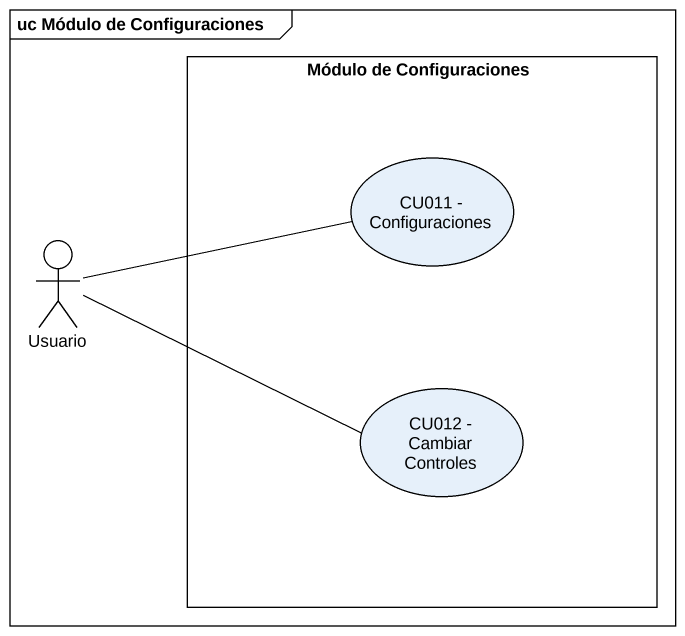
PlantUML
@startuml
mainframe uc Módulo de Configuraciones
rectangle "Módulo de Configuraciones" as Módulo_de_Configuraciones {
  usecase "CU011 - Configuraciones" as CU011_Configuraciones
  usecase "CU012 - Cambiar Controles" as CU012_Cambiar_Controles
}
actor Usuario
Usuario -right- CU011_Configuraciones
Usuario -right- CU012_Cambiar_Controles
@enduml
